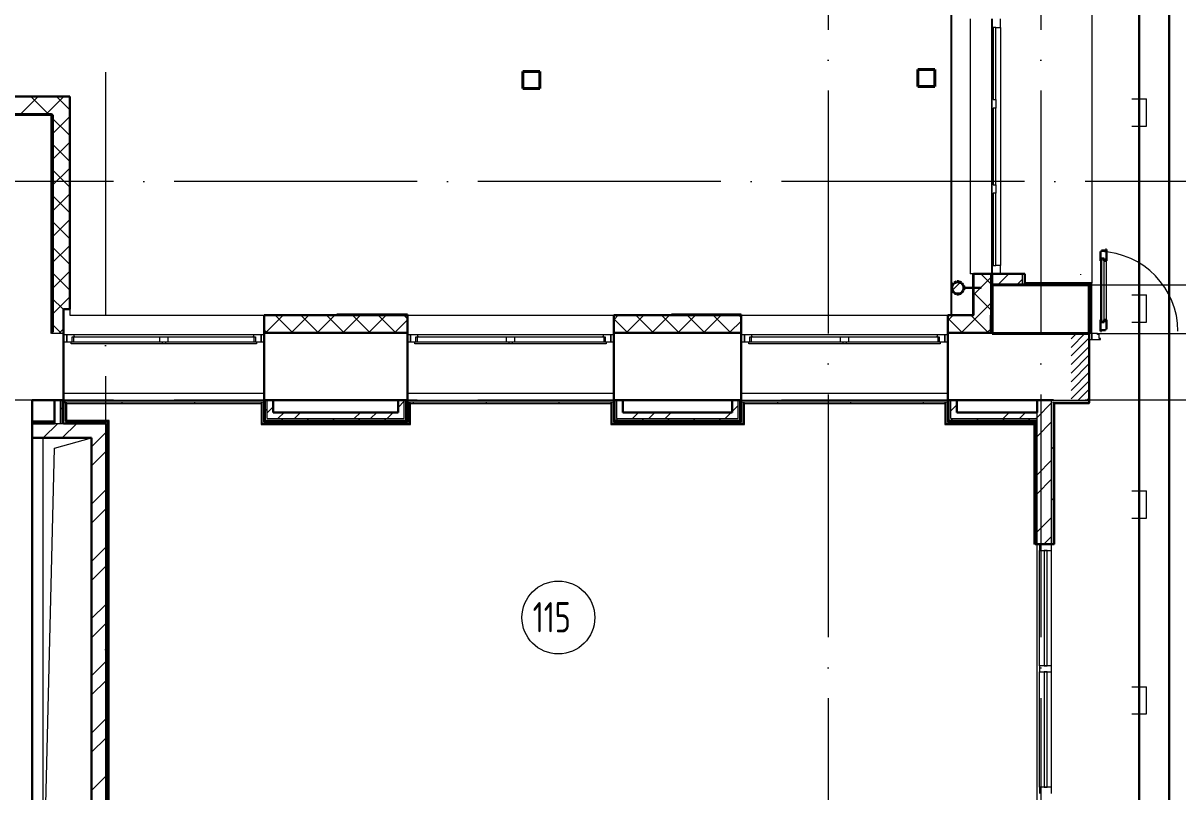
# Model space of a CAD drawing. Header units: millimetres. Extents: x -421858 to 614926, y -468665 to 141641.
# Drawn here: x -41337 to -31828, y -8565 to -2237 of the extents above; entities that cross this region are included whole.
import ezdxf

# ---------------------------------------------------------------- set-up
doc = ezdxf.new("R2010")
doc.units = ezdxf.units.MM
for name, pattern in [('ADSK_Линия сетки', [25, 20, -2.5, 0, -2.5]), ('ADSK_Невидимые', [5, 3, -2]), ('ADSK_Сверху', [450, 300, -150]), ('ADSK_Штриховая_ш2 п1_5', [4.5, 3, -1.5])]:
    doc.linetypes.add(name, pattern=pattern)
for name, color, linetype, lineweight in [('_ Окна', 7, 'Continuous', 9), ('Витраж', 7, 'Continuous', 9), ('Двери', 252, 'Continuous', 9), ('Линии', 252, 'Continuous', 9), ('лс', 5, 'Continuous', 30), ('Марки помещений', 252, 'Continuous', 20), ('Несущие колонны', 252, 'Continuous', 18), ('Обобщенные модели', 252, 'Continuous', 18), ('Ограждение', 252, 'Continuous', 9), ('Окна', 252, 'Continuous', 9), ('Оси', 252, 'Continuous', 9), ('Панели витража', 252, 'Continuous', 9), ('Перекрытие', 252, 'Continuous', 18), ('Стены внутренние', 7, 'Continuous', 18), ('Стены наружные', 7, 'Continuous', 18), ('Стены штриховка', 252, 'Continuous', 9), ('СУ Часофикация', 205, 'Continuous', 30)]:
    doc.layers.add(name, color=color, linetype=linetype, lineweight=lineweight)
doc.layers.add('Двери открывание', color=7, linetype='Continuous', lineweight=9, true_color=0xc0c0c0)
doc.layers.add('Стены', color=252, linetype='Continuous')
doc.styles.add('GOST Common_3', font='', dxfattribs={"height": 3.5})
doc.styles.get('GOST Common_3').set_extended_font_data('GOST 2.304 type A')
pattern_1 = [(0, (-32121.8, 98), (0, 600), []), (90, (-32121.8, 98), (-600, 4e-14), [])]

# ---------------------------------------------------------------- blocks, each defined once
blk = doc.blocks.new('1 этаж')
at = {"layer": 'Двери', "lineweight": 18, "true_color": 0x636466}
h = blk.add_hatch(dxfattribs=at)
h.set_pattern_fill('FP_2', color=251, style=0, pattern_type=2)
h.set_pattern_definition([(45, (-31807.8, -5066.73), (-35.3553, 35.3553), [])])
h.paths.add_polyline_path([(-32557.8, -5341.7), (-32557.8, -4791.7), (-32707.8, -4791.7), (-32707.8, -5341.7)])
h.paths.add_polyline_path([(-30807.8, -5341.7), (-30657.8, -5341.7), (-30657.8, -4791.7), (-30807.8, -4791.7), (-30807.8, -4875.7)])
at = {"layer": 'Обобщенные модели', "lineweight": 9, "true_color": 0x636466}
h = blk.add_hatch(dxfattribs=at)
h.set_pattern_fill('FP_8', color=251, style=0, pattern_type=2)
h.set_pattern_definition([(45, (-32121.82, 98), (-106.066, 106.066), [])])
h.paths.add_polyline_path([(-33639.8, -4464.7), (-33626.9, -4463.9), (-33607.5, -4453.7), (-33594.3, -4435.7), (-33589.8, -4416), (-33595.5, -4393.3), (-33610.5, -4376), (-33630.3, -4367.2), (-33653.3, -4368.4), (-33672.1, -4378.3), (-33685.3, -4396.3), (-33689.8, -4416), (-33684.1, -4438.7), (-33669.1, -4456), (-33649.3, -4464.7)])
at = {"layer": 'Ограждение', "true_color": 0x636466}
h = blk.add_hatch(dxfattribs=at)
h.set_pattern_fill('FP_25', color=251, style=0, pattern_type=2)
h.set_pattern_definition(pattern_1)
h.paths.add_polyline_path([(-40937.5, -5366.7), (-39377.8, -5366.7), (-39367.8, -5356.7), (-40987.8, -5356.7), (-40977.8, -5366.7)])
h = blk.add_hatch(dxfattribs=at)
h.set_pattern_fill('FP_25', color=251, style=0, pattern_type=2)
h.set_pattern_definition(pattern_1)
h.paths.add_polyline_path([(-38147.8, -5366.7), (-36497.8, -5366.7), (-36487.8, -5356.7), (-38157.8, -5356.7)])
h = blk.add_hatch(dxfattribs=at)
h.set_pattern_fill('FP_25', color=251, style=0, pattern_type=2)
h.set_pattern_definition(pattern_1)
h.paths.add_polyline_path([(-35397.8, -5366.7), (-33747.8, -5366.7), (-33737.8, -5356.7), (-35407.8, -5356.7)])
h = blk.add_hatch(dxfattribs=at)
h.set_pattern_fill('FP_25', color=251, style=0, pattern_type=2)
h.set_pattern_definition(pattern_1)
h.paths.add_polyline_path([(-32842.8, -6526.7), (-32842.8, -5366.7), (-32847.8, -5361.7), (-32847.8, -6526.7)])
h = blk.add_hatch(dxfattribs=at)
h.set_pattern_fill('FP_25', color=251, style=0, pattern_type=2)
h.set_pattern_definition(pattern_1)
h.paths.add_polyline_path([(-32557.8, -5366.7), (-32557.8, -5361.7), (-32847.8, -5361.7), (-32842.8, -5366.7)])
h = blk.add_hatch(dxfattribs=at)
h.set_pattern_fill('FP_25', color=251, style=0, pattern_type=2)
h.set_pattern_definition(pattern_1)
h.paths.add_polyline_path([(-40637.8, -11331.7), (-40627.8, -11321.7), (-40627.8, -5506.7), (-40637.8, -5516.7), (-40637.8, -11115)])
h = blk.add_hatch(dxfattribs=at)
h.set_pattern_fill('FP_25', color=251, style=0, pattern_type=2)
h.set_pattern_definition(pattern_1)
h.paths.add_polyline_path([(-39377.8, -5541.7), (-38147.8, -5541.7), (-38157.8, -5531.7), (-39367.8, -5531.7)])
h = blk.add_hatch(dxfattribs=at)
h.set_pattern_fill('FP_25', color=251, style=0, pattern_type=2)
h.set_pattern_definition(pattern_1)
h.paths.add_polyline_path([(-35397.8, -5541.7), (-35407.8, -5531.7), (-36487.8, -5531.7), (-36497.8, -5541.7), (-35914.7, -5541.7)])
h = blk.add_hatch(dxfattribs=at)
h.set_pattern_fill('FP_25', color=251, style=0, pattern_type=2)
h.set_pattern_definition(pattern_1)
h.paths.add_polyline_path([(-33747.8, -5541.7), (-33012.8, -5541.7), (-33002.8, -5531.7), (-33737.8, -5531.7)])
h = blk.add_hatch(dxfattribs=at)
h.set_pattern_fill('FP_25', color=251, style=0, pattern_type=2)
h.set_pattern_definition(pattern_1)
h.paths.add_polyline_path([(-33002.8, -6526.7), (-33002.8, -5531.7), (-33012.8, -5541.7), (-33012.8, -6526.7)])
at = {"color": 251, "lineweight": 18, "true_color": 0x636466}
for p, q in [((-41172.8, -9591.7), (-41172.8, -5651.7)), ((-41077.8, -5734.9), (-40772.8, -5651.7)), ((-41172.8, -9591.7), (-41077.8, -5734.9))]:
    blk.add_line(p, q, dxfattribs=at)
at = {"layer": '_ Окна', "color": 251, "lineweight": 18, "true_color": 0x636466}
for p, q in [((-33357.8, -2201.7), (-33357.8, -2271.7)), ((-33357.8, -2271.7), (-33347.8, -2271.7)), ((-33327.8, -2271.7), (-33287.8, -2271.7)), ((-33287.8, -2271.7), (-33287.8, -2201.7)), ((-33347.8, -4231.7), (-33357.8, -4231.7)), ((-33357.8, -4231.7), (-33357.8, -4301.7)), ((-33287.8, -4231.7), (-33327.8, -4231.7)), ((-33287.8, -4301.7), (-33287.8, -4231.7)), ((-40918.4, -4801.7), (-40977.8, -4801.7)), ((-40977.8, -4801.7), (-40977.8, -4859.7)), ((-40931.8, -4859.7), (-40931.8, -4818.7)), ((-40931.8, -4818.7), (-40919.8, -4818.7)), ((-40913.8, -4818.7), (-40918.4, -4801.7)), ((-39437.2, -4801.7), (-39441.8, -4818.7)), ((-39377.8, -4801.7), (-39437.2, -4801.7)), ((-39435.8, -4818.7), (-39423.8, -4818.7)), ((-39423.8, -4818.7), (-39423.8, -4859.7)), ((-39377.8, -4859.7), (-39377.8, -4801.7)), ((-38088.4, -4801.7), (-38147.8, -4801.7)), ((-38147.8, -4801.7), (-38147.8, -4859.7)), ((-38101.8, -4859.7), (-38101.8, -4818.7)), ((-38101.8, -4818.7), (-38089.8, -4818.7)), ((-38083.8, -4818.7), (-38088.4, -4801.7)), ((-36557.2, -4801.7), (-36561.8, -4818.7)), ((-36497.8, -4801.7), (-36557.2, -4801.7)), ((-36555.8, -4818.7), (-36543.8, -4818.7)), ((-36543.8, -4818.7), (-36543.8, -4859.7)), ((-36497.8, -4859.7), (-36497.8, -4801.7)), ((-35338.4, -4801.7), (-35397.8, -4801.7)), ((-35397.8, -4801.7), (-35397.8, -4859.7)), ((-35351.8, -4859.7), (-35351.8, -4818.7)), ((-35351.8, -4818.7), (-35339.8, -4818.7)), ((-35333.8, -4818.7), (-35338.4, -4801.7)), ((-33807.2, -4801.7), (-33811.8, -4818.7)), ((-33747.8, -4801.7), (-33807.2, -4801.7)), ((-33805.8, -4818.7), (-33793.8, -4818.7)), ((-33793.8, -4818.7), (-33793.8, -4859.7)), ((-33747.8, -4859.7), (-33747.8, -4801.7)), ((-40977.8, -4859.7), (-40939.8, -4859.7)), ((-39415.8, -4859.7), (-39377.8, -4859.7)), ((-38147.8, -4859.7), (-38109.8, -4859.7)), ((-36535.8, -4859.7), (-36497.8, -4859.7)), ((-35397.8, -4859.7), (-35359.8, -4859.7)), ((-33785.8, -4859.7), (-33747.8, -4859.7))]:
    blk.add_line(p, q, dxfattribs=at)
at = {"layer": '_ Окна', "color": 251, "true_color": 0x636466}
for p, q in [((-33327.8, -2271.7), (-33347.8, -2271.7)), ((-33347.8, -2271.7), (-33347.8, -2866.7)), ((-33327.8, -2866.7), (-33327.8, -2271.7)), ((-33347.8, -2866.7), (-33327.8, -2866.7)), ((-33327.8, -2936.7), (-33347.8, -2936.7)), ((-33347.8, -2936.7), (-33347.8, -3566.7)), ((-33327.8, -3566.7), (-33327.8, -2936.7)), ((-33347.8, -3566.7), (-33327.8, -3566.7)), ((-33327.8, -3636.7), (-33347.8, -3636.7)), ((-33347.8, -3636.7), (-33347.8, -4231.7)), ((-33327.8, -4231.7), (-33327.8, -3636.7)), ((-33347.8, -4231.7), (-33327.8, -4231.7)), ((-40977.8, -4801.7), (-41002.8, -4801.7)), ((-40977.8, -4859.7), (-40977.8, -4801.7)), ((-39352.8, -4801.7), (-39377.8, -4801.7)), ((-39377.8, -4801.7), (-39377.8, -4859.7)), ((-38147.8, -4801.7), (-38172.8, -4801.7)), ((-38147.8, -4859.7), (-38147.8, -4801.7)), ((-36472.8, -4801.7), (-36497.8, -4801.7)), ((-36497.8, -4801.7), (-36497.8, -4859.7)), ((-35397.8, -4801.7), (-35422.8, -4801.7)), ((-35397.8, -4859.7), (-35397.8, -4801.7)), ((-33722.8, -4801.7), (-33747.8, -4801.7)), ((-33747.8, -4801.7), (-33747.8, -4859.7)), ((-41002.8, -4859.7), (-40977.8, -4859.7)), ((-39377.8, -4859.7), (-39352.8, -4859.7)), ((-38172.8, -4859.7), (-38147.8, -4859.7)), ((-36497.8, -4859.7), (-36472.8, -4859.7)), ((-35422.8, -4859.7), (-35397.8, -4859.7)), ((-33747.8, -4859.7), (-33722.8, -4859.7))]:
    blk.add_line(p, q, dxfattribs=at)
at = {"layer": 'Витраж', "color": 251, "lineweight": 18, "true_color": 0x636466}
for p, q in [((-32967.8, -6526.7), (-32967.8, -6576.7)), ((-32867.8, -6526.7), (-32967.8, -6526.7)), ((-32867.8, -6576.7), (-32867.8, -6526.7)), ((-32967.8, -6576.7), (-32867.8, -6576.7))]:
    blk.add_line(p, q, dxfattribs=at)
at = {"layer": 'Витраж', "color": 251, "true_color": 0x636466}
for p, q in [((-32967.8, -7526.7), (-32967.8, -6576.7)), ((-32867.8, -7526.7), (-32867.8, -6576.7)), ((-32967.8, -8526.7), (-32967.8, -7576.7)), ((-32867.8, -8526.7), (-32867.8, -7576.7))]:
    blk.add_line(p, q, dxfattribs=at)
at = {"layer": 'Витраж', "color": 251, "lineweight": 18, "true_color": 0x636466, "extrusion": (0, 0, -1)}
for p, q in [((-32967.8, -7526.7), (-32967.8, -7576.7)), ((-32867.8, -7526.7), (-32967.8, -7526.7)), ((-32967.8, -7576.7), (-32867.8, -7576.7)), ((-32867.8, -7576.7), (-32867.8, -7526.7)), ((-32967.8, -8526.7), (-32967.8, -8576.7)), ((-32867.8, -8526.7), (-32967.8, -8526.7)), ((-32867.8, -8576.7), (-32867.8, -8526.7))]:
    blk.add_line(p, q, dxfattribs=at)
at = {"layer": 'Двери', "color": 251, "lineweight": 30, "true_color": 0x636466}
for p, q in [((-32457.8, -4117.7), (-32465.8, -4117.7)), ((-32465.8, -4117.7), (-32465.8, -4193.7)), ((-32423.8, -4108.7), (-32457.8, -4108.7)), ((-32457.8, -4108.7), (-32457.8, -4117.7)), ((-32456.8, -4175.7), (-32456.8, -4193.7)), ((-32435.8, -4175.7), (-32456.8, -4175.7)), ((-32435.8, -4193.7), (-32435.8, -4175.7)), ((-32415.8, -4099.7), (-32423.8, -4099.7)), ((-32423.8, -4099.7), (-32423.8, -4108.7)), ((-32415.8, -4193.7), (-32415.8, -4099.7)), ((-32456.8, -4193.7), (-32465.8, -4193.7)), ((-32415.8, -4193.7), (-32435.8, -4193.7)), ((-32465.8, -4679.7), (-32465.8, -4773.7)), ((-32456.8, -4679.7), (-32465.8, -4679.7)), ((-32456.8, -4697.7), (-32456.8, -4679.7)), ((-32435.8, -4697.7), (-32456.8, -4697.7)), ((-32435.8, -4679.7), (-32435.8, -4697.7)), ((-32415.8, -4679.7), (-32435.8, -4679.7)), ((-32415.8, -4755.7), (-32415.8, -4679.7)), ((-32465.8, -4773.7), (-32457.8, -4773.7)), ((-32457.8, -4773.7), (-32457.8, -4764.7)), ((-32457.8, -4764.7), (-32423.8, -4764.7)), ((-32423.8, -4764.7), (-32423.8, -4755.7)), ((-32423.8, -4755.7), (-32415.8, -4755.7))]:
    blk.add_line(p, q, dxfattribs=at)
at = {"layer": 'Двери', "color": 251, "true_color": 0x636466}
for p, q in [((-32456.8, -4175.7), (-32456.8, -4697.7)), ((-32435.8, -4175.7), (-32456.8, -4175.7)), ((-32435.8, -4697.7), (-32435.8, -4175.7)), ((-32465.8, -4193.7), (-32465.8, -4679.7)), ((-32415.8, -4679.7), (-32415.8, -4193.7)), ((-32456.8, -4697.7), (-32435.8, -4697.7)), ((-32557.8, -4791.7), (-32557.8, -4841.7)), ((-32537.8, -4791.7), (-32557.8, -4791.7)), ((-32557.8, -4841.7), (-32537.8, -4841.7)), ((-32537.8, -4841.7), (-32537.8, -4791.7)), ((-32488.8, -4791.7), (-32537.8, -4791.7)), ((-32537.8, -4791.7), (-32537.8, -4841.7)), ((-32537.8, -4841.7), (-32465.8, -4841.7)), ((-32488.8, -4799.7), (-32488.8, -4791.7)), ((-32474.8, -4799.7), (-32488.8, -4799.7)), ((-32474.8, -4833.7), (-32474.8, -4799.7)), ((-32465.8, -4833.7), (-32474.8, -4833.7)), ((-32465.8, -4841.7), (-32465.8, -4833.7))]:
    blk.add_line(p, q, dxfattribs=at)
at = {"layer": 'Двери', "color": 251, "linetype": 'ADSK_Штриховая_ш2 п1_5', "true_color": 0x636466}
for p, q in [((-32557.8, -4791.7), (-32707.8, -4791.7)), ((-32557.8, -5341.7), (-32557.8, -4791.7)), ((-32707.8, -5341.7), (-32557.8, -5341.7))]:
    blk.add_line(p, q, dxfattribs=at)
at = {"layer": 'Двери открывание', "color": 251, "true_color": 0x636466}
blk.add_arc((-32483.8, -4773.7), 656, 0, 88.42766, dxfattribs=at)
at = {"layer": 'Линии', "color": 251, "linetype": 'ADSK_Невидимые', "ltscale": 100, "true_color": 0x636466}
blk.add_line((-32628.7, -4302.9), (-32628.7, -4310.1), dxfattribs=at)
at = {"layer": 'Линии', "color": 251, "linetype": 'ADSK_Сверху', "ltscale": 100, "true_color": 0x636466}
blk.add_line((-32557.8, -4391.7), (-30807.8, -4391.7), dxfattribs=at)
at = {"layer": 'Марки помещений', "color": 251, "true_color": 0x636466}
blk.add_circle((-36929.2, -7129.5), 300, dxfattribs=at)
at = {"layer": 'Несущие колонны', "color": 251, "lineweight": 40, "true_color": 0x636466}
for p, q in [((-37223, -2634.6), (-37083, -2633.9)), ((-37222.3, -2774.6), (-37223, -2634.6)), ((-37083, -2633.9), (-37082.3, -2773.9)), ((-33968.7, -2619.8), (-33828.7, -2619.1)), ((-33828.7, -2619.1), (-33968.7, -2619.8)), ((-33968, -2759.8), (-33968.7, -2619.8)), ((-33968.7, -2619.8), (-33968, -2759.8)), ((-33828.7, -2619.1), (-33828, -2759.1)), ((-33828, -2759.1), (-33828.7, -2619.1)), ((-37082.3, -2773.9), (-37222.3, -2774.6)), ((-33828, -2759.1), (-33968, -2759.8)), ((-33968, -2759.8), (-33828, -2759.1)), ((-33357.8, -4391.7), (-32557.8, -4391.7)), ((-33357.8, -4791.7), (-33357.8, -4391.7)), ((-33357.8, -4391.7), (-33357.8, -4791.7)), ((-32557.8, -4391.7), (-33107.8, -4391.7)), ((-32557.8, -4391.7), (-32557.8, -4791.7)), ((-32557.8, -4791.7), (-32557.8, -4391.7)), ((-32557.8, -4791.7), (-33357.8, -4791.7)), ((-33357.8, -4791.7), (-32707.8, -4791.7)), ((-32707.8, -4791.7), (-32557.8, -4791.7))]:
    blk.add_line(p, q, dxfattribs=at)
at = {"layer": 'Несущие колонны', "color": 251, "true_color": 0x636466}
for p, q in [((-37223, -2634.6), (-37083, -2633.9)), ((-37222.3, -2774.6), (-37223, -2634.6)), ((-37083, -2633.9), (-37082.3, -2773.9)), ((-37082.3, -2773.9), (-37222.3, -2774.6)), ((-33107.8, -4391.7), (-33357.8, -4391.7))]:
    blk.add_line(p, q, dxfattribs=at)
at = {"layer": 'Обобщенные модели', "color": 251, "true_color": 0x636466}
for p, q in [((-33638.8, -4354), (-33640.8, -4354)), ((-33640.8, -4354), (-33640.8, -4364)), ((-33638.8, -4354), (-33640.8, -4354)), ((-33640.8, -4354), (-33640.8, -4364)), ((-33638.8, -4354), (-33640.8, -4354)), ((-33640.8, -4354), (-33640.8, -4364)), ((-33638.8, -4354), (-33640.8, -4354)), ((-33640.8, -4354), (-33640.8, -4364)), ((-33640.8, -4366), (-33640.8, -4364)), ((-33638.8, -4366), (-33640.8, -4366)), ((-33638.8, -4364), (-33638.8, -4354)), ((-33638.8, -4364), (-33638.8, -4354)), ((-33638.8, -4364), (-33638.8, -4354)), ((-33638.8, -4364), (-33638.8, -4354)), ((-33638.8, -4364), (-33638.8, -4366)), ((-33640.8, -4468), (-33640.8, -4466)), ((-33640.8, -4466), (-33638.8, -4466)), ((-33640.8, -4468), (-33640.8, -4478)), ((-33640.8, -4468), (-33640.8, -4478)), ((-33640.8, -4468), (-33640.8, -4478)), ((-33640.8, -4468), (-33640.8, -4478)), ((-33638.8, -4466), (-33638.8, -4468)), ((-33638.8, -4478), (-33638.8, -4468)), ((-33638.8, -4478), (-33638.8, -4468)), ((-33638.8, -4478), (-33638.8, -4468)), ((-33638.8, -4478), (-33638.8, -4468)), ((-33447.8, -4412.7), (-33587.8, -4412.7)), ((-33587.8, -4412.7), (-33587.8, -4415.1)), ((-33587.8, -4416.8), (-33587.8, -4419.3)), ((-33587.8, -4419.3), (-33447.8, -4419.3)), ((-33447.8, -4419.3), (-33447.8, -4412.7)), ((-33640.8, -4478), (-33638.8, -4478)), ((-33640.8, -4478), (-33638.8, -4478)), ((-33640.8, -4478), (-33638.8, -4478)), ((-33640.8, -4478), (-33638.8, -4478))]:
    blk.add_line(p, q, dxfattribs=at)
for radius, start, end in [(52, 0, 180), (50, 0, 180), (52, 180, 0), (50, 180, 0)]:
    blk.add_arc((-33639.8, -4416), radius, start, end, dxfattribs=at)
at = {"layer": 'Обобщенные модели', "color": 251, "lineweight": 40, "true_color": 0x636466}
for start, end in [(103.63116, 126.20078), (78.99639, 101.00361), (53.79922, 76.36884), (156.69406, 180), (180, 203.30594), (130.583, 152.82848), (207.17152, 228.92321), (233.79922, 256.36884), (258.99639, 281.00361), (283.63116, 306.20078), (27.17152, 49.417), (310.583, 332.82848), (0, 23.30594), (336.69406, 0)]:
    blk.add_arc((-33639.8, -4416), 50, start, end, dxfattribs=at)
at = {"layer": 'Ограждение', "color": 251, "true_color": 0x636466}
for p, q in [((-32537.8, -986.7), (-32537.8, -4376.7)), ((-32537.8, -4376.7), (-32542.8, -4376.7)), ((-40977.8, -5366.7), (-40987.8, -5356.7)), ((-40977.8, -5506.7), (-40977.8, -5366.7)), ((-40977.8, -5366.7), (-39377.8, -5366.7)), ((-39377.8, -5366.7), (-39367.8, -5356.7)), ((-39377.8, -5366.7), (-39377.8, -5541.7)), ((-39367.8, -5531.7), (-39367.8, -5356.7)), ((-38147.8, -5366.7), (-38157.8, -5356.7)), ((-38157.8, -5356.7), (-38157.8, -5531.7)), ((-38147.8, -5541.7), (-38147.8, -5366.7)), ((-38147.8, -5366.7), (-36497.8, -5366.7)), ((-36497.8, -5366.7), (-36487.8, -5356.7)), ((-36497.8, -5366.7), (-36497.8, -5541.7)), ((-36487.8, -5531.7), (-36487.8, -5356.7)), ((-35397.8, -5366.7), (-35407.8, -5356.7)), ((-35407.8, -5356.7), (-35407.8, -5531.7)), ((-35397.8, -5541.7), (-35397.8, -5366.7)), ((-35397.8, -5366.7), (-33747.8, -5366.7)), ((-33747.8, -5366.7), (-33737.8, -5356.7)), ((-33747.8, -5366.7), (-33747.8, -5541.7)), ((-33737.8, -5531.7), (-33737.8, -5356.7)), ((-32842.8, -5366.7), (-32847.8, -5361.7)), ((-32842.8, -6526.7), (-32842.8, -5366.7)), ((-32842.8, -5366.7), (-32557.8, -5366.7)), ((-32557.8, -5361.7), (-32557.8, -5366.7)), ((-40987.8, -5516.7), (-40977.8, -5506.7)), ((-40627.8, -5506.7), (-40977.8, -5506.7)), ((-40627.8, -5506.7), (-40637.8, -5516.7)), ((-40627.8, -11321.7), (-40627.8, -5506.7)), ((-39377.8, -5541.7), (-39367.8, -5531.7)), ((-39377.8, -5541.7), (-38147.8, -5541.7)), ((-38157.8, -5531.7), (-39367.8, -5531.7)), ((-38147.8, -5541.7), (-38157.8, -5531.7)), ((-36497.8, -5541.7), (-36487.8, -5531.7)), ((-36497.8, -5541.7), (-35397.8, -5541.7)), ((-35407.8, -5531.7), (-36487.8, -5531.7)), ((-35397.8, -5541.7), (-35407.8, -5531.7)), ((-33747.8, -5541.7), (-33737.8, -5531.7)), ((-33747.8, -5541.7), (-33012.8, -5541.7)), ((-33002.8, -5531.7), (-33737.8, -5531.7)), ((-33002.8, -5531.7), (-33012.8, -5541.7)), ((-33012.8, -5541.7), (-33012.8, -6526.7)), ((-33002.8, -6526.7), (-33012.8, -6526.7)), ((-32842.8, -6526.7), (-32847.8, -6526.7))]:
    blk.add_line(p, q, dxfattribs=at)
at = {"layer": 'Окна', "color": 251, "true_color": 0x636466}
for p, q in [((-33537.8, -2201.7), (-33537.8, -4301.7)), ((-33358.8, -4301.7), (-33358.8, -2201.7)), ((-33357.8, -4231.7), (-33357.8, -2271.7)), ((-33287.8, -2271.7), (-33287.8, -4231.7)), ((-33327.8, -2866.7), (-33327.8, -2936.7)), ((-33327.8, -3566.7), (-33327.8, -3636.7)), ((-33507.8, -4301.7), (-33537.8, -4301.7)), ((-40919.8, -4818.7), (-40212.8, -4818.7)), ((-40919.8, -4859.7), (-40919.8, -4818.7)), ((-39437.2, -4801.7), (-40918.4, -4801.7)), ((-40212.8, -4818.7), (-40142.8, -4818.7)), ((-40212.8, -4818.7), (-40212.8, -4859.7)), ((-40142.8, -4818.7), (-39435.8, -4818.7)), ((-40142.8, -4859.7), (-40142.8, -4818.7)), ((-39435.8, -4818.7), (-39435.8, -4859.7)), ((-38089.8, -4818.7), (-37357.8, -4818.7)), ((-38089.8, -4859.7), (-38089.8, -4818.7)), ((-36557.2, -4801.7), (-38088.4, -4801.7)), ((-37357.8, -4818.7), (-37287.8, -4818.7)), ((-37357.8, -4818.7), (-37357.8, -4859.7)), ((-37287.8, -4818.7), (-36555.8, -4818.7)), ((-37287.8, -4859.7), (-37287.8, -4818.7)), ((-36555.8, -4818.7), (-36555.8, -4859.7)), ((-35339.8, -4818.7), (-34607.8, -4818.7)), ((-35339.8, -4859.7), (-35339.8, -4818.7)), ((-33807.2, -4801.7), (-35338.4, -4801.7)), ((-34607.8, -4818.7), (-34537.8, -4818.7)), ((-34607.8, -4818.7), (-34607.8, -4859.7)), ((-34537.8, -4818.7), (-33805.8, -4818.7)), ((-34537.8, -4859.7), (-34537.8, -4818.7)), ((-33805.8, -4818.7), (-33805.8, -4859.7)), ((-40939.8, -4859.7), (-40192.8, -4859.7)), ((-40939.8, -4876.7), (-40939.8, -4859.7)), ((-40192.8, -4876.7), (-40939.8, -4876.7)), ((-40192.8, -4859.7), (-40162.8, -4859.7)), ((-40192.8, -4859.7), (-40192.8, -4876.7)), ((-40162.8, -4876.7), (-40192.8, -4876.7)), ((-40162.8, -4859.7), (-39415.8, -4859.7)), ((-40162.8, -4876.7), (-40162.8, -4859.7)), ((-39415.8, -4876.7), (-40162.8, -4876.7)), ((-39415.8, -4859.7), (-39415.8, -4876.7)), ((-38109.8, -4859.7), (-37337.8, -4859.7)), ((-38109.8, -4876.7), (-38109.8, -4859.7)), ((-37337.8, -4876.7), (-38109.8, -4876.7)), ((-37337.8, -4859.7), (-37307.8, -4859.7)), ((-37337.8, -4859.7), (-37337.8, -4876.7)), ((-37307.8, -4876.7), (-37337.8, -4876.7)), ((-37307.8, -4859.7), (-36535.8, -4859.7)), ((-37307.8, -4876.7), (-37307.8, -4859.7)), ((-36535.8, -4876.7), (-37307.8, -4876.7)), ((-36535.8, -4859.7), (-36535.8, -4876.7)), ((-35359.8, -4859.7), (-34587.8, -4859.7)), ((-35359.8, -4876.7), (-35359.8, -4859.7)), ((-34587.8, -4876.7), (-35359.8, -4876.7)), ((-34587.8, -4859.7), (-34557.8, -4859.7)), ((-34587.8, -4859.7), (-34587.8, -4876.7)), ((-34557.8, -4876.7), (-34587.8, -4876.7)), ((-34557.8, -4859.7), (-33785.8, -4859.7)), ((-34557.8, -4876.7), (-34557.8, -4859.7)), ((-33785.8, -4876.7), (-34557.8, -4876.7)), ((-33785.8, -4859.7), (-33785.8, -4876.7))]:
    blk.add_line(p, q, dxfattribs=at)
at = {"layer": 'Оси', "color": 251, "linetype": 'ADSK_Линия сетки', "ltscale": 100, "true_color": 0x636466}
for p, q in [((-34707.8, 32208.9), (-34707.8, -33767.9)), ((-32957.8, 32208.9), (-32957.8, -33767.9)), ((-40657.8, -2641.7), (-40657.8, -33767.9)), ((4409.5, -3541.7), (-72530.1, -3541.7)), ((4409.5, -5341.7), (-72530.1, -5341.7))]:
    blk.add_line(p, q, dxfattribs=at)
at = {"layer": 'Панели витража', "color": 251, "lineweight": 18, "true_color": 0x636466}
for p, q in [((-32930.3, -6576.7), (-32930.3, -7526.7)), ((-32905.3, -6576.7), (-32930.3, -6576.7)), ((-32905.3, -7526.7), (-32905.3, -6576.7)), ((-32930.3, -7526.7), (-32905.3, -7526.7)), ((-32930.3, -7576.7), (-32930.3, -8526.7)), ((-32905.3, -7576.7), (-32930.3, -7576.7)), ((-32905.3, -8526.7), (-32905.3, -7576.7)), ((-32930.3, -8526.7), (-32905.3, -8526.7))]:
    blk.add_line(p, q, dxfattribs=at)
at = {"layer": 'Перекрытие', "color": 251, "ltscale": 100, "true_color": 0x636466}
blk.add_line((-32488.8, -4791.7), (-30876.8, -4791.7), dxfattribs=at)
at = {"layer": 'Стены', "color": 251, "true_color": 0x636466}
for p, q in [((-33692.8, -4639.7), (-33692.8, 11056.3)), ((-33512.8, -4413.1), (-33512.8, -4301.7)), ((-33512.8, -4639.7), (-33512.8, -4418.9))]:
    blk.add_line(p, q, dxfattribs=at)
at = {"layer": 'Стены внутренние', "color": 251, "lineweight": 30, "true_color": 0x636466}
for p, q in [((-40950.8, -2839.7), (-42507.8, -2839.7)), ((-40950.8, -4591.7), (-40950.8, -2839.7)), ((-33509.8, -4301.7), (-33509.8, -4413.4)), ((-33367.8, -4301.7), (-33509.8, -4301.7)), ((-33509.8, -4418.9), (-33509.8, -4639.7)), ((-41002.8, -5341.7), (-41002.8, -4591.7)), ((-41002.8, -4591.7), (-40950.8, -4591.7)), ((-38752.8, -4639.7), (-39352.8, -4639.7)), ((-39352.8, -4639.7), (-39352.8, -4781.7)), ((-38172.8, -4781.7), (-38172.8, -4639.7)), ((-35422.8, -4639.7), (-36472.8, -4639.7)), ((-36472.8, -4639.7), (-36472.8, -4781.7)), ((-35422.8, -4781.7), (-35422.8, -4639.7)), ((-33509.8, -4639.7), (-33722.8, -4639.7)), ((-33722.8, -4639.7), (-33722.8, -4781.7)), ((-33357.8, -4639.7), (-33367.8, -4639.7)), ((-41102.8, -4781.7), (-41102.8, -4791.7)), ((-39352.8, -4791.7), (-39352.8, -5341.7)), ((-38172.8, -5341.7), (-38172.8, -4791.7)), ((-36472.8, -4791.7), (-36472.8, -5341.7)), ((-35422.8, -5341.7), (-35422.8, -4791.7)), ((-33722.8, -4791.7), (-33722.8, -5341.7)), ((-32557.8, -4791.7), (-33357.8, -4791.7)), ((-32557.8, -5341.7), (-32557.8, -4791.7)), ((-41262.8, -5531.7), (-41262.8, -5341.7)), ((-41262.8, -5341.7), (-41077.8, -5341.7)), ((-39277.8, -5341.7), (-38247.8, -5341.7)), ((-36397.8, -5341.7), (-35497.8, -5341.7)), ((-33647.8, -5341.7), (-32987.8, -5341.7)), ((-41262.8, -9591.7), (-41262.8, -5651.7))]:
    blk.add_line(p, q, dxfattribs=at)
at = {"layer": 'Стены внутренние', "color": 251, "linetype": 'Continuous', "lineweight": 9, "true_color": 0x636466}
for p, q in [((-41353.4, -2981.7), (-41213.4, -2841.7)), ((-41133.6, -2981.7), (-41273.6, -2841.7)), ((-41102.8, -2943.3), (-41001.3, -2841.7)), ((-40952.8, -2950.4), (-41061.5, -2841.7)), ((-41036.1, -2841.7), (-41037.2, -2839.7)), ((-41035.1, -2839.7), (-41036.2, -2841.7)), ((-41141.3, -2981.7), (-41102.8, -2943.3)), ((-41102.8, -3155.4), (-40952.8, -3005.4)), ((-40952.8, -3162.5), (-41102.8, -3012.5)), ((-40952.8, -3051.6), (-40950.8, -3051.6)), ((-41102.8, -3367.5), (-40952.8, -3217.5)), ((-40952.8, -3374.7), (-41102.8, -3224.7)), ((-40951.5, -3394.6), (-40952.8, -3392.3)), ((-41102.8, -3579.7), (-40952.8, -3429.7)), ((-40952.8, -3586.8), (-41102.8, -3436.8)), ((-40950.8, -3599), (-40952.8, -3595.5)), ((-41102.8, -3791.8), (-40952.8, -3641.8)), ((-40952.8, -3798.9), (-41102.8, -3648.9)), ((-40952.8, -3661.2), (-40950.8, -3661.2)), ((-41102.8, -4003.9), (-40952.8, -3853.9)), ((-40952.8, -4011.1), (-41102.8, -3861.1)), ((-40952.8, -3864.4), (-40950.8, -3864.4)), ((-41102.8, -4216.1), (-40952.8, -4066.1)), ((-40952.8, -4223.2), (-41102.8, -4073.2)), ((-40952.8, -4169.2), (-40950.8, -4169.2)), ((-41102.8, -4428.2), (-40952.8, -4278.2)), ((-40952.8, -4435.3), (-41102.8, -4285.3)), ((-33451.4, -4413.6), (-33367.8, -4330)), ((-33367.8, -4383.6), (-33447.7, -4303.7)), ((-33507.8, -4470), (-33457.1, -4419.3)), ((-33367.8, -4595.7), (-33507.8, -4455.7)), ((-41102.8, -4640.3), (-40952.8, -4490.3)), ((-41004.8, -4595.5), (-41102.8, -4497.5)), ((-40950.8, -4522.6), (-40952.8, -4526.1)), ((-33467.4, -4641.7), (-33367.8, -4542.1)), ((-39335, -4781.7), (-39195, -4641.7)), ((-39292.9, -4641.7), (-39294.1, -4639.7)), ((-39121.5, -4781.7), (-39261.5, -4641.7)), ((-39141.4, -4639.7), (-39142.5, -4641.7)), ((-39122.9, -4781.7), (-38982.9, -4641.7)), ((-38909.4, -4781.7), (-39049.4, -4641.7)), ((-38910.7, -4781.7), (-38770.7, -4641.7)), ((-38697.2, -4781.7), (-38837.2, -4641.7)), ((-38698.6, -4781.7), (-38558.6, -4641.7)), ((-38485.1, -4781.7), (-38625.1, -4641.7)), ((-38486.5, -4781.7), (-38346.5, -4641.7)), ((-38273, -4781.7), (-38413, -4641.7)), ((-38237.1, -4641.7), (-38238.2, -4639.7)), ((-38174.8, -4667.8), (-38200.8, -4641.7)), ((-36470.8, -4675.2), (-36437.3, -4641.7)), ((-36365.2, -4781.7), (-36225.2, -4641.7)), ((-36325.7, -4639.7), (-36326.9, -4641.7)), ((-36151.6, -4781.7), (-36291.6, -4641.7)), ((-36153, -4781.7), (-36013, -4641.7)), ((-35939.5, -4781.7), (-36079.5, -4641.7)), ((-35940.9, -4781.7), (-35800.9, -4641.7)), ((-35727.4, -4781.7), (-35867.4, -4641.7)), ((-35728.8, -4781.7), (-35588.8, -4641.7)), ((-35515.2, -4781.7), (-35655.2, -4641.7)), ((-35424.8, -4660), (-35443.1, -4641.7)), ((-33720.8, -4683), (-33679.6, -4641.7)), ((-33607.4, -4781.7), (-33467.4, -4641.7)), ((-33393.9, -4781.7), (-33533.9, -4641.7)), ((-41020.7, -4791.7), (-41102.8, -4709.6)), ((-41042.1, -4791.7), (-41002.8, -4752.5)), ((-38274.3, -4781.7), (-38174.8, -4682.2)), ((-36363.8, -4781.7), (-36470.8, -4674.7)), ((-35516.6, -4781.7), (-35424.8, -4689.9)), ((-33606.1, -4781.7), (-33720.8, -4667)), ((-33395.3, -4781.7), (-33357.8, -4744.2)), ((-39333.6, -4781.7), (-39352.8, -4762.5))]:
    blk.add_line(p, q, dxfattribs=at)
at = {"layer": 'Стены внутренние', "color": 251, "true_color": 0x636466}
for p, q in [((-41004.8, -4639.7), (-41002.8, -4639.7)), ((-41004.8, -4641.7), (-41002.8, -4641.7)), ((-40950.8, -4591.7), (-40950.8, -4639.7)), ((-40950.8, -4639.7), (-39352.8, -4639.7)), ((-38172.8, -4639.7), (-36472.8, -4639.7)), ((-35422.8, -4639.7), (-33722.8, -4639.7)), ((-33357.8, -4781.7), (-33357.8, -4715.7)), ((-41002.8, -4791.7), (-41102.8, -4791.7)), ((-38172.8, -4791.7), (-39352.8, -4791.7)), ((-35422.8, -4791.7), (-36472.8, -4791.7)), ((-33357.8, -4791.7), (-33722.8, -4791.7)), ((-33367.8, -4781.7), (-33357.8, -4781.7)), ((-41002.8, -5281.7), (-39352.8, -5281.7)), ((-38172.8, -5281.7), (-36472.8, -5281.7)), ((-35422.8, -5281.7), (-33722.8, -5281.7)), ((-32852.8, -5341.7), (-32557.8, -5341.7))]:
    blk.add_line(p, q, dxfattribs=at)
at = {"layer": 'Стены наружные', "color": 251, "lineweight": 30, "true_color": 0x636466}
for p, q in [((-42507.8, -2991.7), (-41092.8, -2991.7)), ((-41102.8, -2991.7), (-41102.8, -4781.7)), ((-41092.8, -4781.7), (-41092.8, -2991.7)), ((-33087.8, -4301.7), (-33367.8, -4301.7)), ((-33357.8, -4715.7), (-33357.8, -4301.7)), ((-33087.8, -4376.7), (-33087.8, -4301.7)), ((-33107.8, -4391.7), (-32557.8, -4391.7)), ((-33092.8, -4376.7), (-32542.8, -4376.7)), ((-32557.8, -4391.7), (-32557.8, -4791.7)), ((-32542.8, -4791.7), (-32542.8, -4376.7)), ((-38172.8, -4634.7), (-38752.8, -4634.7)), ((-38752.8, -4634.7), (-38752.8, -4639.7)), ((-38752.8, -4639.7), (-38172.8, -4639.7)), ((-38172.8, -4639.7), (-38172.8, -4634.7)), ((-35422.8, -4634.7), (-35997.8, -4634.7)), ((-35997.8, -4634.7), (-35997.8, -4639.7)), ((-35422.8, -4639.7), (-35422.8, -4634.7)), ((-33367.8, -4639.7), (-33367.8, -4781.7)), ((-41102.8, -4781.7), (-41092.8, -4781.7)), ((-39352.8, -4781.7), (-39352.8, -4791.7)), ((-38172.8, -4791.7), (-38172.8, -4781.7)), ((-36472.8, -4781.7), (-36472.8, -4791.7)), ((-35422.8, -4791.7), (-35422.8, -4781.7)), ((-33722.8, -4781.7), (-33722.8, -4791.7)), ((-33357.8, -4791.7), (-33357.8, -4781.7)), ((-41077.8, -5341.7), (-41077.8, -5531.7)), ((-41002.8, -5341.7), (-41077.8, -5341.7)), ((-41002.8, -5356.7), (-41002.8, -5341.7)), ((-40987.8, -5356.7), (-41002.8, -5356.7)), ((-40987.8, -5516.7), (-40987.8, -5356.7)), ((-39277.8, -5341.7), (-39352.8, -5341.7)), ((-39352.8, -5341.7), (-39352.8, -5521.7)), ((-39277.8, -5441.7), (-39277.8, -5341.7)), ((-38247.8, -5341.7), (-38247.8, -5441.7)), ((-38172.8, -5341.7), (-38247.8, -5341.7)), ((-38172.8, -5521.7), (-38172.8, -5341.7)), ((-36397.8, -5341.7), (-36472.8, -5341.7)), ((-36472.8, -5341.7), (-36472.8, -5521.7)), ((-36397.8, -5441.7), (-36397.8, -5341.7)), ((-35497.8, -5341.7), (-35497.8, -5441.7)), ((-35422.8, -5341.7), (-35497.8, -5341.7)), ((-35422.8, -5521.7), (-35422.8, -5341.7)), ((-33647.8, -5341.7), (-33722.8, -5341.7)), ((-33722.8, -5341.7), (-33722.8, -5521.7)), ((-33647.8, -5441.7), (-33647.8, -5341.7)), ((-32987.8, -5341.7), (-32987.8, -5441.7)), ((-32852.8, -5341.7), (-32987.8, -5341.7)), ((-32852.8, -5361.7), (-32852.8, -5356.7)), ((-32847.8, -5361.7), (-32557.8, -5361.7)), ((-32847.8, -6526.7), (-32847.8, -5361.7)), ((-32557.8, -5361.7), (-32557.8, -5341.7)), ((-38247.8, -5441.7), (-39277.8, -5441.7)), ((-35497.8, -5441.7), (-36397.8, -5441.7)), ((-32987.8, -5441.7), (-33647.8, -5441.7)), ((-41077.8, -5531.7), (-41262.8, -5531.7)), ((-41262.8, -5531.7), (-41262.8, -5651.7)), ((-41077.8, -5516.7), (-41255.3, -5516.7)), ((-41255.3, -5516.7), (-41255.3, -5521.7)), ((-41255.3, -5521.7), (-41077.8, -5521.7)), ((-40652.8, -5531.7), (-41002.8, -5531.7)), ((-40637.8, -5516.7), (-40987.8, -5516.7)), ((-40652.8, -5531.7), (-40652.8, -11150.7)), ((-40637.8, -11331.7), (-40637.8, -5516.7)), ((-39352.8, -5516.7), (-38172.8, -5516.7)), ((-38172.8, -5516.7), (-39352.8, -5516.7)), ((-39352.8, -5521.7), (-38172.8, -5521.7)), ((-36472.8, -5516.7), (-35422.8, -5516.7)), ((-35422.8, -5516.7), (-36472.8, -5516.7)), ((-36472.8, -5521.7), (-35422.8, -5521.7)), ((-33722.8, -5516.7), (-32987.8, -5516.7)), ((-32987.8, -5516.7), (-33722.8, -5516.7)), ((-33722.8, -5521.7), (-33002.8, -5521.7)), ((-33002.8, -5521.7), (-33002.8, -6526.7)), ((-41262.8, -5651.7), (-40772.8, -5651.7)), ((-40772.8, -5651.7), (-40772.8, -9591.7)), ((-33002.8, -6526.7), (-32847.8, -6526.7))]:
    blk.add_line(p, q, dxfattribs=at)
at = {"layer": 'Стены наружные', "color": 251, "linetype": 'Continuous', "lineweight": 9, "true_color": 0x636466}
for p, q in [((-41092.8, -3002), (-41102.8, -3002)), ((-41092.8, -3102), (-41102.8, -3102)), ((-41092.8, -3202), (-41102.8, -3202)), ((-41092.8, -3302), (-41102.8, -3302)), ((-41092.8, -3402), (-41102.8, -3402)), ((-41092.8, -3502), (-41102.8, -3502)), ((-41092.8, -3602), (-41102.8, -3602)), ((-41092.8, -3702), (-41102.8, -3702)), ((-41092.8, -3802), (-41102.8, -3802)), ((-41092.8, -3902), (-41102.8, -3902)), ((-41092.8, -4002), (-41102.8, -4002)), ((-41092.8, -4102), (-41102.8, -4102)), ((-41092.8, -4202), (-41102.8, -4202)), ((-41092.8, -4302), (-41102.8, -4302)), ((-33357.8, -4302), (-33367.8, -4302)), ((-33311.3, -4391.7), (-33221.3, -4301.7)), ((-33154.2, -4391.7), (-33107.8, -4345.4)), ((-33092.8, -4337.8), (-33087.8, -4332.8)), ((-41092.8, -4402), (-41102.8, -4402)), ((-33357.8, -4402), (-33367.8, -4402)), ((-32793.2, -4391.7), (-32778.2, -4376.7)), ((-41092.8, -4502), (-41102.8, -4502)), ((-33357.8, -4502), (-33367.8, -4502)), ((-41092.8, -4602), (-41102.8, -4602)), ((-38238.2, -4639.7), (-38241.1, -4634.7)), ((-35422.8, -4639.4), (-35425.5, -4634.7)), ((-33357.8, -4602), (-33367.8, -4602)), ((-32557.8, -4580.6), (-32542.8, -4565.6)), ((-41092.8, -4702), (-41102.8, -4702)), ((-33357.8, -4702), (-33367.8, -4702)), ((-41027.8, -5413.9), (-41015.3, -5401.4)), ((-41015.3, -5401.4), (-41002.8, -5388.9)), ((-39340.3, -5423.4), (-39327.8, -5410.9)), ((-39323.1, -5441.7), (-39277.8, -5396.4)), ((-38247.8, -5399.6), (-38197.8, -5349.6)), ((-35497.8, -5433), (-35447.8, -5383)), ((-35447.8, -5349.3), (-35440.2, -5341.7)), ((-33697.8, -5429.5), (-33647.8, -5379.5)), ((-32987.8, -5482.6), (-32867.8, -5362.6)), ((-32852.8, -5370.6), (-32847.8, -5365.6)), ((-32843.9, -5361.7), (-32838.9, -5356.7)), ((-32773.2, -5361.7), (-32768.2, -5356.7)), ((-32702.5, -5361.7), (-32697.5, -5356.7)), ((-32631.8, -5361.7), (-32626.8, -5356.7)), ((-32561.1, -5361.7), (-32557.8, -5358.4)), ((-39352.8, -5435.9), (-39340.3, -5423.4)), ((-39327.8, -5446.4), (-39323.1, -5441.7)), ((-39238.2, -5491.7), (-39188.2, -5441.7)), ((-39221.5, -5516.7), (-39209, -5504.2)), ((-39209, -5504.2), (-39196.5, -5491.7)), ((-39103.3, -5491.7), (-39053.3, -5441.7)), ((-39009.3, -5516.7), (-38996.8, -5504.2)), ((-38996.8, -5504.2), (-38984.3, -5491.7)), ((-38797.2, -5516.7), (-38784.7, -5504.2)), ((-38784.7, -5504.2), (-38772.2, -5491.7)), ((-38609.8, -5491.7), (-38559.8, -5441.7)), ((-38585.1, -5516.7), (-38572.6, -5504.2)), ((-38572.6, -5504.2), (-38560.1, -5491.7)), ((-38474.9, -5491.7), (-38424.9, -5441.7)), ((-38373, -5516.7), (-38360.5, -5504.2)), ((-38360.5, -5504.2), (-38348, -5491.7)), ((-38339.9, -5491.7), (-38289.9, -5441.7)), ((-36463.8, -5516.7), (-36451.3, -5504.2)), ((-36451.3, -5504.2), (-36438.8, -5491.7)), ((-36319.8, -5491.7), (-36269.8, -5441.7)), ((-36251.6, -5516.7), (-36239.1, -5504.2)), ((-36239.1, -5504.2), (-36226.6, -5491.7)), ((-36184.9, -5491.7), (-36134.9, -5441.7)), ((-36050, -5491.7), (-36000, -5441.7)), ((-36039.5, -5516.7), (-36027, -5504.2)), ((-36027, -5504.2), (-36014.5, -5491.7)), ((-35827.4, -5516.7), (-35814.9, -5504.2)), ((-35814.9, -5504.2), (-35802.4, -5491.7)), ((-35615.2, -5516.7), (-35602.7, -5504.2)), ((-35602.7, -5504.2), (-35590.2, -5491.7)), ((-35556.5, -5491.7), (-35506.5, -5441.7)), ((-33706, -5516.7), (-33693.5, -5504.2)), ((-33693.5, -5504.2), (-33681, -5491.7)), ((-33493.9, -5516.7), (-33481.4, -5504.2)), ((-33481.4, -5504.2), (-33468.9, -5491.7)), ((-33281.8, -5516.7), (-33269.3, -5504.2)), ((-33269.3, -5504.2), (-33256.8, -5491.7)), ((-33266.6, -5491.7), (-33216.6, -5441.7)), ((-33131.6, -5491.7), (-33081.6, -5441.7)), ((-33069.7, -5516.7), (-33057.2, -5504.2)), ((-33057.2, -5504.2), (-33044.7, -5491.7)), ((-32996.7, -5491.7), (-32987.8, -5482.8)), ((-32852.8, -5441.3), (-32847.8, -5436.3)), ((-32852.8, -5512), (-32847.8, -5507)), ((-41171.8, -5651.7), (-41051.8, -5531.7)), ((-41135.7, -5521.7), (-41130.7, -5516.7)), ((-41014.6, -5651.7), (-40894.6, -5531.7)), ((-40772.8, -5724.2), (-40652.8, -5604.2)), ((-39014.3, -5521.7), (-39009.3, -5516.7)), ((-38590.1, -5521.7), (-38585.1, -5516.7)), ((-36468.8, -5521.7), (-36463.8, -5516.7)), ((-36044.5, -5521.7), (-36039.5, -5516.7)), ((-35620.2, -5521.7), (-35615.2, -5516.7)), ((-33498.9, -5521.7), (-33493.9, -5516.7)), ((-33074.7, -5521.7), (-33069.7, -5516.7)), ((-32987.8, -5639.8), (-32867.8, -5519.8)), ((-32852.8, -5582.7), (-32847.8, -5577.7)), ((-32852.8, -5653.4), (-32847.8, -5648.4)), ((-40772.8, -5881.4), (-40652.8, -5761.4)), ((-32867.8, -5739.1), (-32852.8, -5724.1)), ((-32852.8, -5724.1), (-32847.8, -5719.1)), ((-32852.8, -5794.9), (-32847.8, -5789.9)), ((-33002.8, -5874.1), (-32987.8, -5859.1)), ((-32987.8, -5954.1), (-32867.8, -5834.1)), ((-32852.8, -5865.6), (-32847.8, -5860.6)), ((-32852.8, -5936.3), (-32847.8, -5931.3)), ((-40772.8, -6195.7), (-40652.8, -6075.7)), ((-32987.8, -6111.2), (-32867.8, -5991.2)), ((-32852.8, -6007), (-32847.8, -6002)), ((-32852.8, -6077.7), (-32847.8, -6072.7)), ((-32867.8, -6163.4), (-32852.8, -6148.4)), ((-32852.8, -6148.4), (-32847.8, -6143.4)), ((-40772.8, -6352.8), (-40652.8, -6232.8)), ((-32852.8, -6219.1), (-32847.8, -6214.1)), ((-33002.8, -6298.4), (-32987.8, -6283.4)), ((-32987.8, -6425.5), (-32867.8, -6305.5)), ((-32852.8, -6289.8), (-32847.8, -6284.8)), ((-32852.8, -6360.5), (-32847.8, -6355.5)), ((-32931.8, -6526.7), (-32867.8, -6462.7)), ((-32852.8, -6431.3), (-32847.8, -6426.3)), ((-40772.8, -6667.1), (-40652.8, -6547.1)), ((-32852.8, -6502), (-32847.8, -6497)), ((-40772.8, -6824.3), (-40652.8, -6704.3)), ((-40772.8, -7138.6), (-40652.8, -7018.6)), ((-40772.8, -7295.7), (-40652.8, -7175.7)), ((-40772.8, -7610.1), (-40652.8, -7490.1)), ((-40772.8, -7767.2), (-40652.8, -7647.2)), ((-40772.8, -8081.5), (-40652.8, -7961.5)), ((-40772.8, -8238.7), (-40652.8, -8118.7)), ((-40772.8, -8553), (-40652.8, -8433))]:
    blk.add_line(p, q, dxfattribs=at)
at = {"layer": 'Стены наружные', "color": 251, "true_color": 0x636466}
for p, q in [((-33357.8, -4391.7), (-33107.8, -4391.7)), ((-41002.8, -5341.7), (-39352.8, -5341.7)), ((-39352.8, -5356.7), (-40987.8, -5356.7)), ((-38172.8, -5341.7), (-36472.8, -5341.7)), ((-36472.8, -5356.7), (-38172.8, -5356.7)), ((-35422.8, -5341.7), (-33722.8, -5341.7)), ((-33722.8, -5356.7), (-35422.8, -5356.7)), ((-32987.8, -10126.7), (-32987.8, -6526.7))]:
    blk.add_line(p, q, dxfattribs=at)
at = {"layer": 'Стены штриховка', "color": 251, "true_color": 0x636466}
for p, q in [((-40950.8, -2841.7), (-42505.8, -2841.7)), ((-40952.8, -4589.7), (-40952.8, -2839.7)), ((-42507.8, -2981.7), (-41102.8, -2981.7)), ((-41102.8, -2981.7), (-41102.8, -2991.7)), ((-33507.8, -4413.4), (-33507.8, -4303.7)), ((-33507.8, -4303.7), (-33367.8, -4303.7)), ((-33367.8, -4639.7), (-33367.8, -4301.7)), ((-33107.8, -4391.7), (-33107.8, -4301.7)), ((-33092.8, -4301.7), (-33092.8, -4391.7)), ((-33507.8, -4641.7), (-33507.8, -4418.9)), ((-41004.8, -4639.7), (-41004.8, -4589.7)), ((-41004.8, -4589.7), (-40952.8, -4589.7)), ((-41004.8, -4715.7), (-41004.8, -4641.7)), ((-38174.8, -4641.7), (-39350.8, -4641.7)), ((-39350.8, -4641.7), (-39350.8, -4715.7)), ((-38174.8, -4715.7), (-38174.8, -4641.7)), ((-35424.8, -4641.7), (-36470.8, -4641.7)), ((-36470.8, -4641.7), (-36470.8, -4715.7)), ((-35424.8, -4715.7), (-35424.8, -4641.7)), ((-33720.8, -4641.7), (-33720.8, -4715.7)), ((-33507.8, -4641.7), (-33720.8, -4641.7)), ((-33509.8, -4639.7), (-33507.8, -4639.7)), ((-41002.8, -4715.7), (-41004.8, -4715.7)), ((-39352.8, -4715.7), (-39350.8, -4715.7)), ((-38174.8, -4715.7), (-38172.8, -4715.7)), ((-36472.8, -4715.7), (-36470.8, -4715.7)), ((-35424.8, -4715.7), (-35422.8, -4715.7)), ((-33722.8, -4715.7), (-33720.8, -4715.7)), ((-39352.8, -4781.7), (-38172.8, -4781.7)), ((-36472.8, -4781.7), (-35422.8, -4781.7)), ((-33722.8, -4781.7), (-33367.8, -4781.7)), ((-41027.8, -5531.7), (-41027.8, -5341.7)), ((-41015.3, -5531.7), (-41015.3, -5341.7)), ((-41002.8, -5531.7), (-41002.8, -5356.7)), ((-39340.3, -5504.2), (-39340.3, -5341.7)), ((-39327.8, -5491.7), (-39327.8, -5341.7)), ((-38197.8, -5491.7), (-38197.8, -5341.7)), ((-38185.3, -5504.2), (-38185.3, -5341.7)), ((-36460.3, -5504.2), (-36460.3, -5341.7)), ((-36447.8, -5491.7), (-36447.8, -5341.7)), ((-35447.8, -5491.7), (-35447.8, -5341.7)), ((-35435.3, -5504.2), (-35435.3, -5341.7)), ((-33710.3, -5504.2), (-33710.3, -5341.7)), ((-33697.8, -5491.7), (-33697.8, -5341.7)), ((-32867.8, -6526.7), (-32867.8, -5341.7)), ((-32852.8, -5356.7), (-32557.8, -5356.7)), ((-32852.8, -6526.7), (-32852.8, -5361.7)), ((-39340.3, -5504.2), (-38185.3, -5504.2)), ((-39327.8, -5491.7), (-38197.8, -5491.7)), ((-36460.3, -5504.2), (-35435.3, -5504.2)), ((-36447.8, -5491.7), (-35447.8, -5491.7)), ((-33710.3, -5504.2), (-32987.8, -5504.2)), ((-33697.8, -5491.7), (-32987.8, -5491.7)), ((-32987.8, -6526.7), (-32987.8, -5441.7)), ((-41077.8, -5531.7), (-41002.8, -5531.7))]:
    blk.add_line(p, q, dxfattribs=at)
at = {"layer": 'Марки помещений', "color": 251, "true_color": 0x636466, "style": 'GOST Common_3', "width": 0.9}
blk.add_text('115', height=250, dxfattribs=at).set_placement((-37140.2, -7251.8))

msp = doc.modelspace()

# ---------------------------------------------------------------- linework, layer by layer
at = {"layer": 'лс', "color": 116, "linetype": 'Continuous', "ltscale": 100, "true_color": 0x136734, "transparency": 33554687}
msp.add_line((-32147.6, -12501.7), (-32147.6, 18111.2), dxfattribs=at)
at = {"layer": 'СУ Часофикация', "color": 0, "lineweight": 5}
for p, q in [((-32207.6, -2861.4), (-32087.6, -2861.4)), ((-32087.6, -3085.4), (-32087.6, -2861.4)), ((-32207.6, -3085.4), (-32087.6, -3085.4)), ((-32207.6, -4473.9), (-32087.6, -4473.9)), ((-32087.6, -4697.9), (-32087.6, -4473.9)), ((-32207.6, -4697.9), (-32087.6, -4697.9)), ((-32207.6, -6086.4), (-32087.6, -6086.4)), ((-32087.6, -6310.4), (-32087.6, -6086.4)), ((-32207.6, -6310.4), (-32087.6, -6310.4)), ((-32207.6, -7698.9), (-32087.6, -7698.9)), ((-32087.6, -7922.9), (-32087.6, -7698.9)), ((-32207.6, -7922.9), (-32087.6, -7922.9))]:
    msp.add_line(p, q, dxfattribs=at)
at = {"layer": 'СУ Часофикация'}
msp.add_lwpolyline([(-39691.1, -17489), (-35572.4, -17489), (-35572.4, -12104.8), (-31900.1, -12104.8), (-31900.1, 21686.3), (-28272.8, 21686.3)], dxfattribs=at)

# ---------------------------------------------------------------- block references
msp.add_blockref('1 этаж', (0, 0))

doc.saveas('drawing.dxf')
